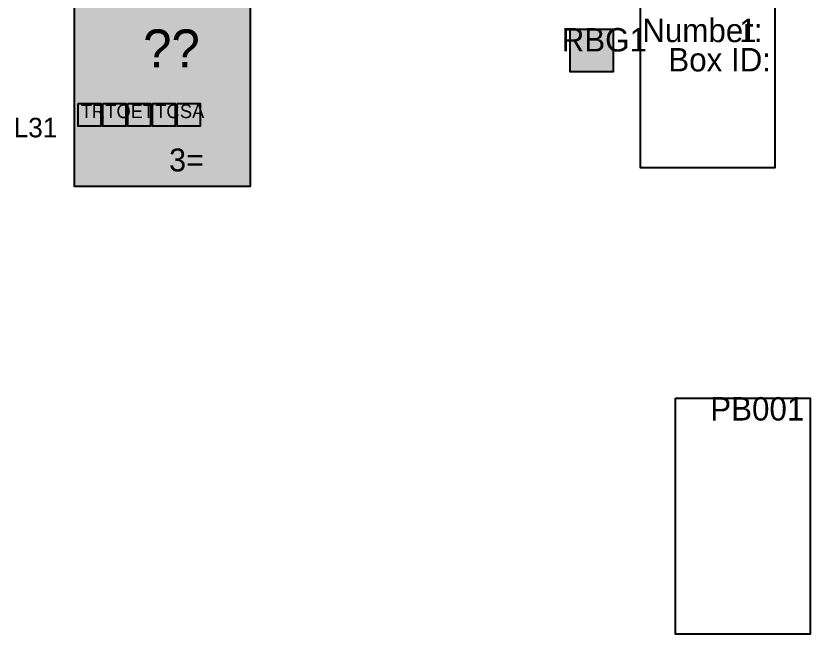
# Model space of a CAD drawing. Extents: x 23 to 1443, y 408 to 1218.
# Drawn here: x 214 to 621, y 408.5 to 725.5 of the extents above; entities that cross this region are included whole.
import ezdxf

# ---------------------------------------------------------------- set-up
doc = ezdxf.new("R2010")
doc.units = 0

msp = doc.modelspace()

# ---------------------------------------------------------------- hatches: boundary and pattern name
at = {"true_color": 0xffffff}
for points in [[(244, 770), (334, 770), (334, 638), (244, 638)], [(498, 718.7), (520, 718.7), (520, 696.7), (498, 696.7)]]:
    msp.add_hatch(color=256, dxfattribs=at).paths.add_polyline_path(points, flags=0)
at = {"true_color": 0x6fd892}
for points in [[(245.87, 680.62), (257.57, 680.62), (257.57, 668.92), (245.87, 668.92)], [(258.57, 680.62), (270.27, 680.62), (270.27, 668.92), (258.57, 668.92)], [(271.27, 680.62), (282.97, 680.62), (282.97, 668.92), (271.27, 668.92)], [(283.97, 680.62), (295.67, 680.62), (295.67, 668.92), (283.97, 668.92)], [(296.67, 680.62), (308.37, 680.62), (308.37, 668.92), (296.67, 668.92)]]:
    msp.add_hatch(color=256, dxfattribs=at).paths.add_polyline_path(points, flags=0)

# ---------------------------------------------------------------- linework, layer by layer
at = {"true_color": 0x000000}
for points in [[(244, 770), (334, 770), (334, 638), (244, 638)], [(534, 768.5), (603, 768.5), (603, 647.5), (534, 647.5)], [(498, 718.7), (520, 718.7), (520, 696.7), (498, 696.7)], [(552, 529.5), (621, 529.5), (621, 408.5), (552, 408.5)]]:
    msp.add_lwpolyline(points, close=True, dxfattribs=at)
at = {"true_color": 0x6fd892}
for points in [[(245.87, 680.62), (257.57, 680.62), (257.57, 668.92), (245.87, 668.92)], [(258.57, 680.62), (270.27, 680.62), (270.27, 668.92), (258.57, 668.92)], [(271.27, 680.62), (282.97, 680.62), (282.97, 668.92), (271.27, 668.92)], [(283.97, 680.62), (295.67, 680.62), (295.67, 668.92), (283.97, 668.92)], [(296.67, 680.62), (308.37, 680.62), (308.37, 668.92), (296.67, 668.92)]]:
    msp.add_lwpolyline(points, close=True, dxfattribs=at)

# ---------------------------------------------------------------- texts
at = {"true_color": 0x000000}
for s, height, p in [('Number: ', 12, (535, 712)), ('1', 12, (584.67, 712)), ('??', 19.5, (279.23, 699.01)), ('RBG1', 12, (493.67, 707.2)), ('Box ID:', 12, (548.33, 697)), ('TR', 7.02, (247.23, 673.04)), ('TO', 7.02, (259.8, 673.04)), ('ET', 7.02, (272.83, 673.04)), ('TC', 7.02, (285.33, 673.04)), ('SA', 7.02, (298.03, 673.04)), ('L31', 10, (212.88, 663.2)), ('3=', 11.7, (292.51, 645.75)), ('PB001', 12, (569.83, 518))]:
    msp.add_text(s, height=height, dxfattribs=at).set_placement(p)

doc.saveas('drawing.dxf')
